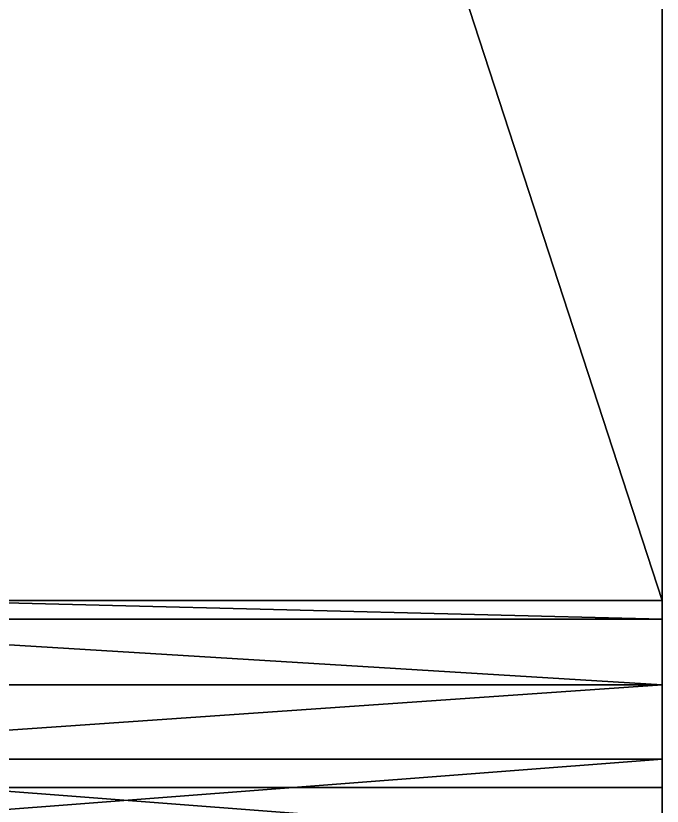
# Model space of a CAD drawing. Extents: x -30 to 83, y -53 to 60.
# Drawn here: x 71.05 to 83, y -2.35 to 12.26 of the extents above; entities that cross this region are included whole.
import ezdxf

# ---------------------------------------------------------------- set-up
doc = ezdxf.new("R2010")
doc.units = 0
doc.header["$MEASUREMENT"] = 0

msp = doc.modelspace()

# ---------------------------------------------------------------- linework, layer by layer
for points in [[(83, 44, 54), (69.119003, 44, 54), (83, 1.45624, 54)], [(69.119003, 44, 54), (69.119003, 1.45624, 54), (83, 1.45624, 54)], [(83, 1.45624, 38), (69.119003, 44, 38), (83, 44, 38)], [(69.119003, 44, 38), (83, 1.45624, 38), (69.119003, 1.45624, 38)], [(83, 1.45624, 38), (83, 44, 38), (83, 44, 54)], [(83, 44, 54), (83, 1.45624, 54), (83, 1.45624, 38)], [(63.169998, 1.107, 54.522999), (83, 1.107, 54.522999), (69.119003, 1.45624, 54)], [(63.169998, 1.107, 37.477001), (69.119003, 1.45624, 38), (83, 1.107, 37.477001)], [(83, 1.45624, 54), (69.119003, 1.45624, 54), (83, 1.107, 54.522999)], [(83, 1.107, 37.477001), (69.119003, 1.45624, 38), (83, 1.45624, 38)], [(83, 1.45624, 38), (83, -1.997999, 38.998001), (83, 1.107, 37.477001)], [(83, 1.45624, 54), (83, 1.107, 54.522999), (83, -1.997999, 53.002998)], [(83, -1.997999, 38.998001), (83, 1.45624, 38), (83, 1.45624, 54)], [(83, -1.997999, 53.002998), (83, -1.997999, 38.998001), (83, 1.45624, 54)], [(63.169998, -0.101, 55.898998), (83, -0.101, 55.898998), (63.169998, 1.107, 54.522999)], [(83, -0.101, 55.898998), (83, 1.107, 54.522999), (63.169998, 1.107, 54.522999)], [(63.169998, 1.107, 37.477001), (83, 1.107, 37.477001), (83, -0.101, 36.101002)], [(63.169998, 1.107, 37.477001), (83, -0.101, 36.101002), (63.169998, -0.101, 36.101002)], [(83, 1.107, 37.477001), (83, -1.997999, 38.998001), (83, -0.101, 36.101002)], [(83, 1.107, 54.522999), (83, -0.101, 55.898998), (83, -1.997999, 53.002998)], [(63.169998, -0.101, 55.898998), (63.169998, -1.476999, 57.106998), (83, -0.101, 55.898998)], [(83, -0.101, 55.898998), (63.169998, -1.476999, 57.106998), (83, -1.476999, 57.106998)], [(83, -1.476999, 34.893002), (63.169998, -1.476999, 34.893002), (83, -0.101, 36.101002)], [(63.169998, -0.101, 36.101002), (83, -0.101, 36.101002), (63.169998, -1.476999, 34.893002)], [(83, -0.101, 55.898998), (83, -1.476999, 57.106998), (83, -1.997999, 53.002998)], [(83, -0.101, 36.101002), (83, -1.997999, 38.998001), (83, -1.476999, 34.893002)], [(83, -3, 58.124001), (83, -1.476999, 57.106998), (63.169998, -3, 58.124001)], [(63.169998, -1.476999, 57.106998), (63.169998, -3, 58.124001), (83, -1.476999, 57.106998)], [(63.169998, -1.476999, 34.893002), (83, -1.476999, 34.893002), (83, -3, 33.875999)], [(63.169998, -1.476999, 34.893002), (83, -3, 33.875999), (63.169998, -3, 33.875999)], [(83, -1.476999, 57.106998), (83, -3, 58.124001), (83, -1.997999, 53.002998)], [(83, -1.476999, 34.893002), (83, -1.997999, 38.998001), (83, -3, 33.875999)], [(63.172997, -1.997999, 53.002998), (83, -16.002998, 53.002998), (63.172997, -16.002998, 53.002998)], [(63.172997, -1.997999, 53.002998), (63.172997, -1.997999, 38.998001), (83, -1.997999, 53.002998)], [(83, -16.002998, 38.998001), (83, -1.997999, 38.998001), (63.172997, -1.997999, 38.998001)], [(83, -16.002998, 53.002998), (63.172997, -1.997999, 53.002998), (83, -1.997999, 53.002998)], [(83, -16.002998, 38.998001), (63.172997, -1.997999, 38.998001), (63.172997, -16.002998, 38.998001)], [(83, -1.997999, 38.998001), (83, -1.997999, 53.002998), (63.172997, -1.997999, 38.998001)], [(83, -16.002998, 53.002998), (83, -1.997999, 53.002998), (83, -3, 58.124001)], [(83, -16.002998, 38.998001), (83, -3, 33.875999), (83, -1.997999, 38.998001)]]:
    msp.add_3dface(points)

doc.saveas('drawing.dxf')
